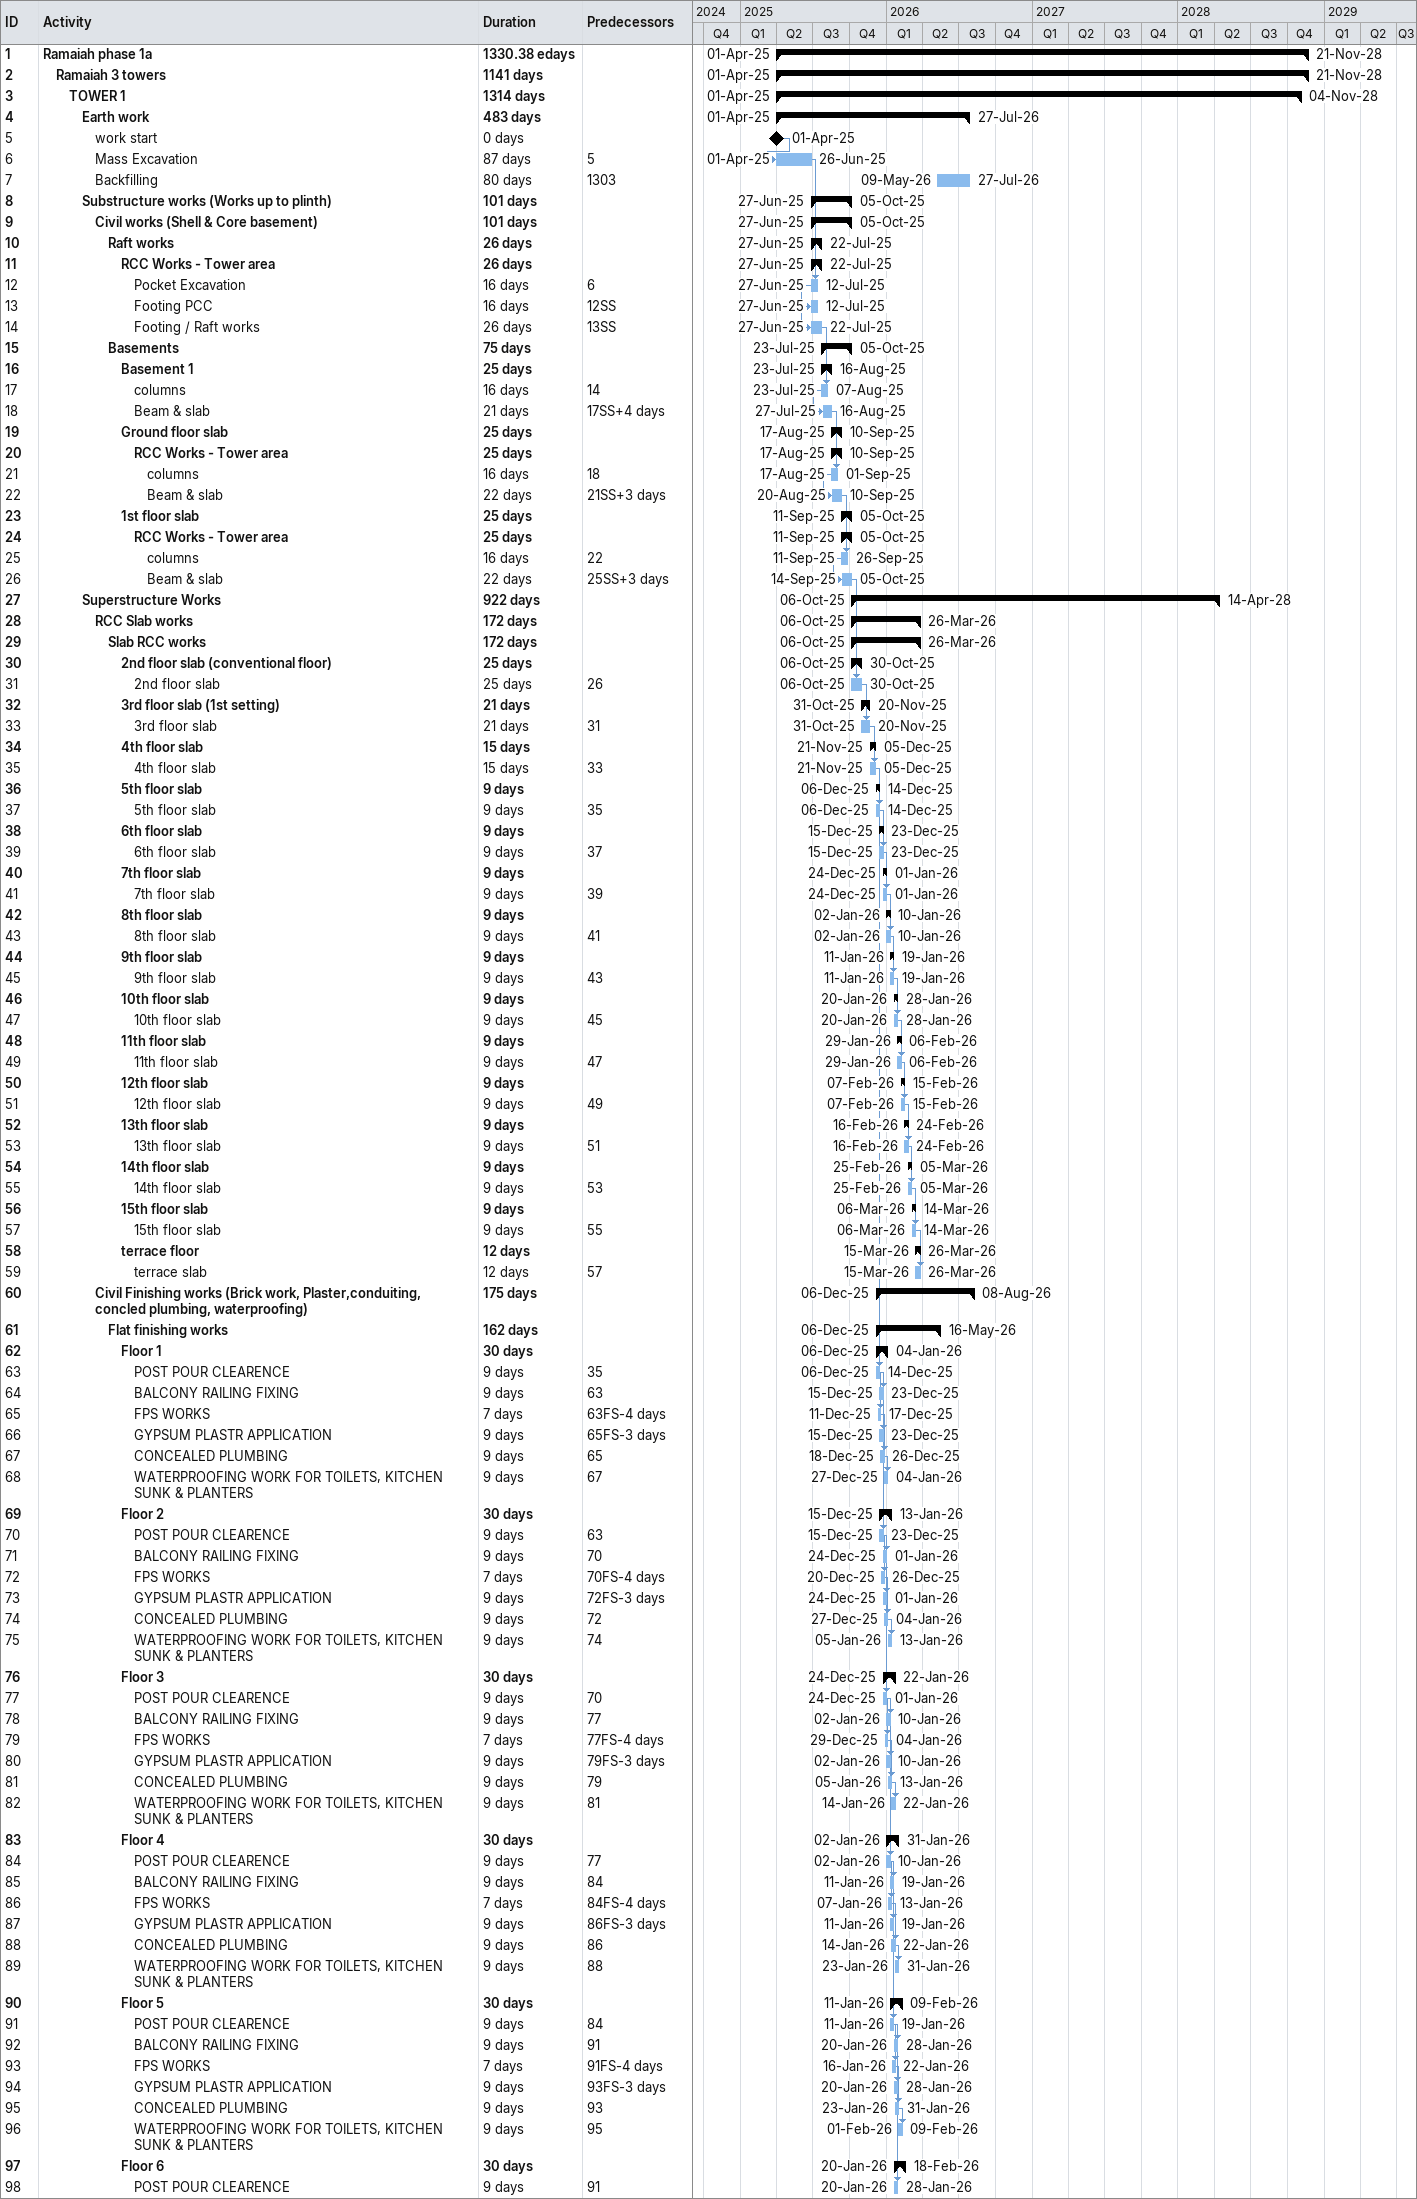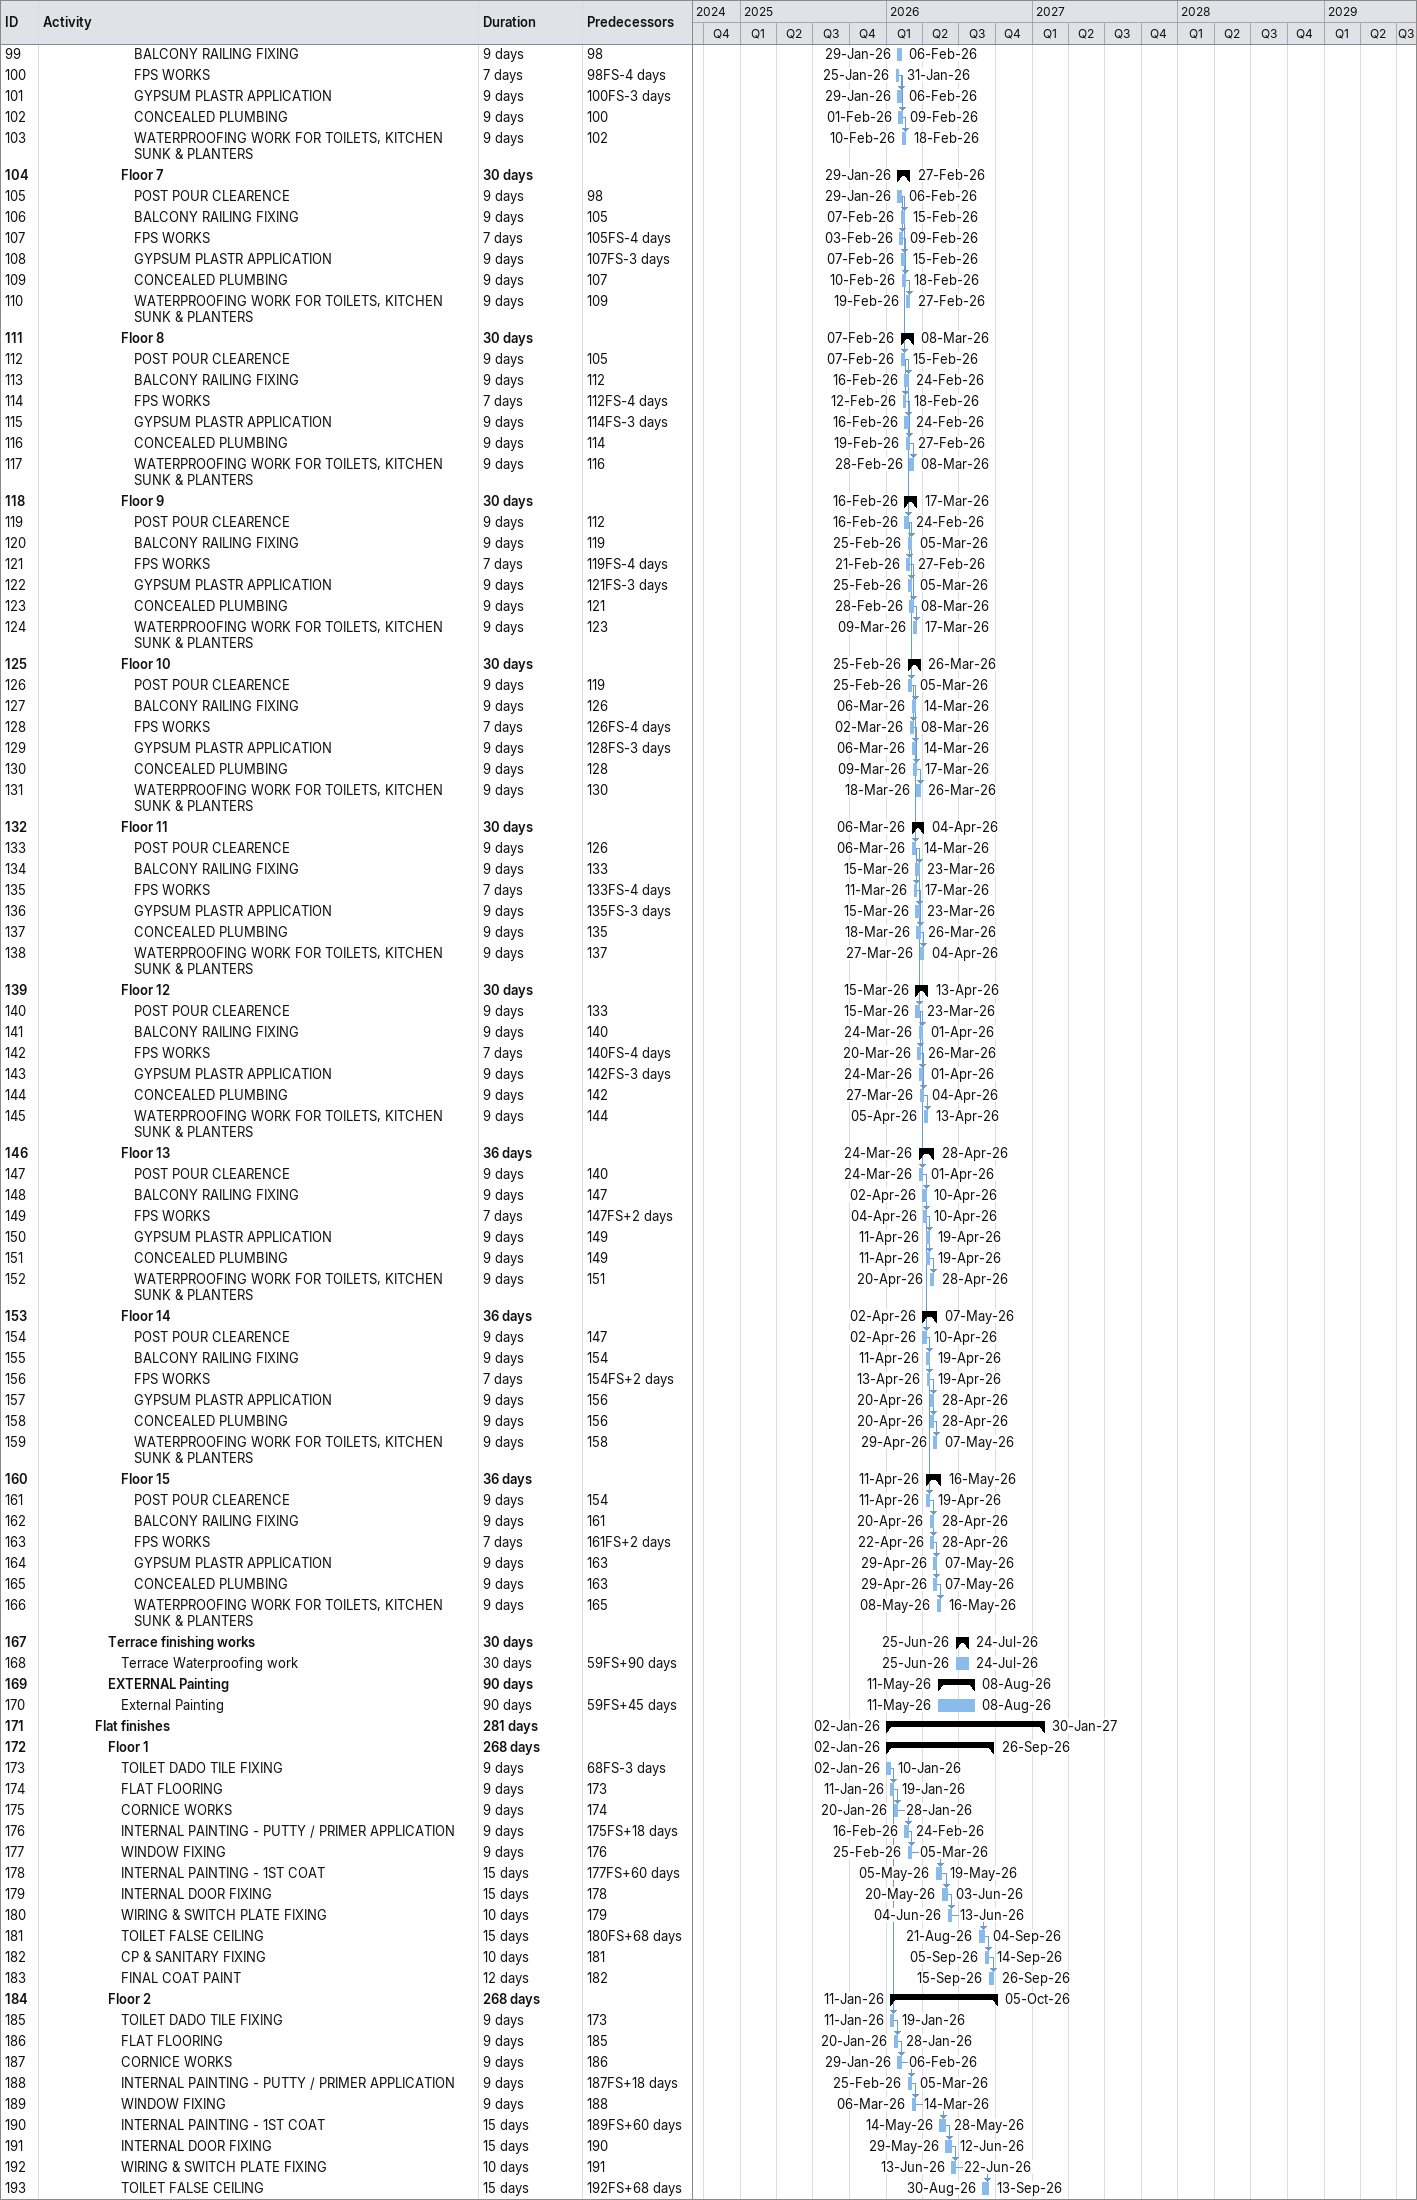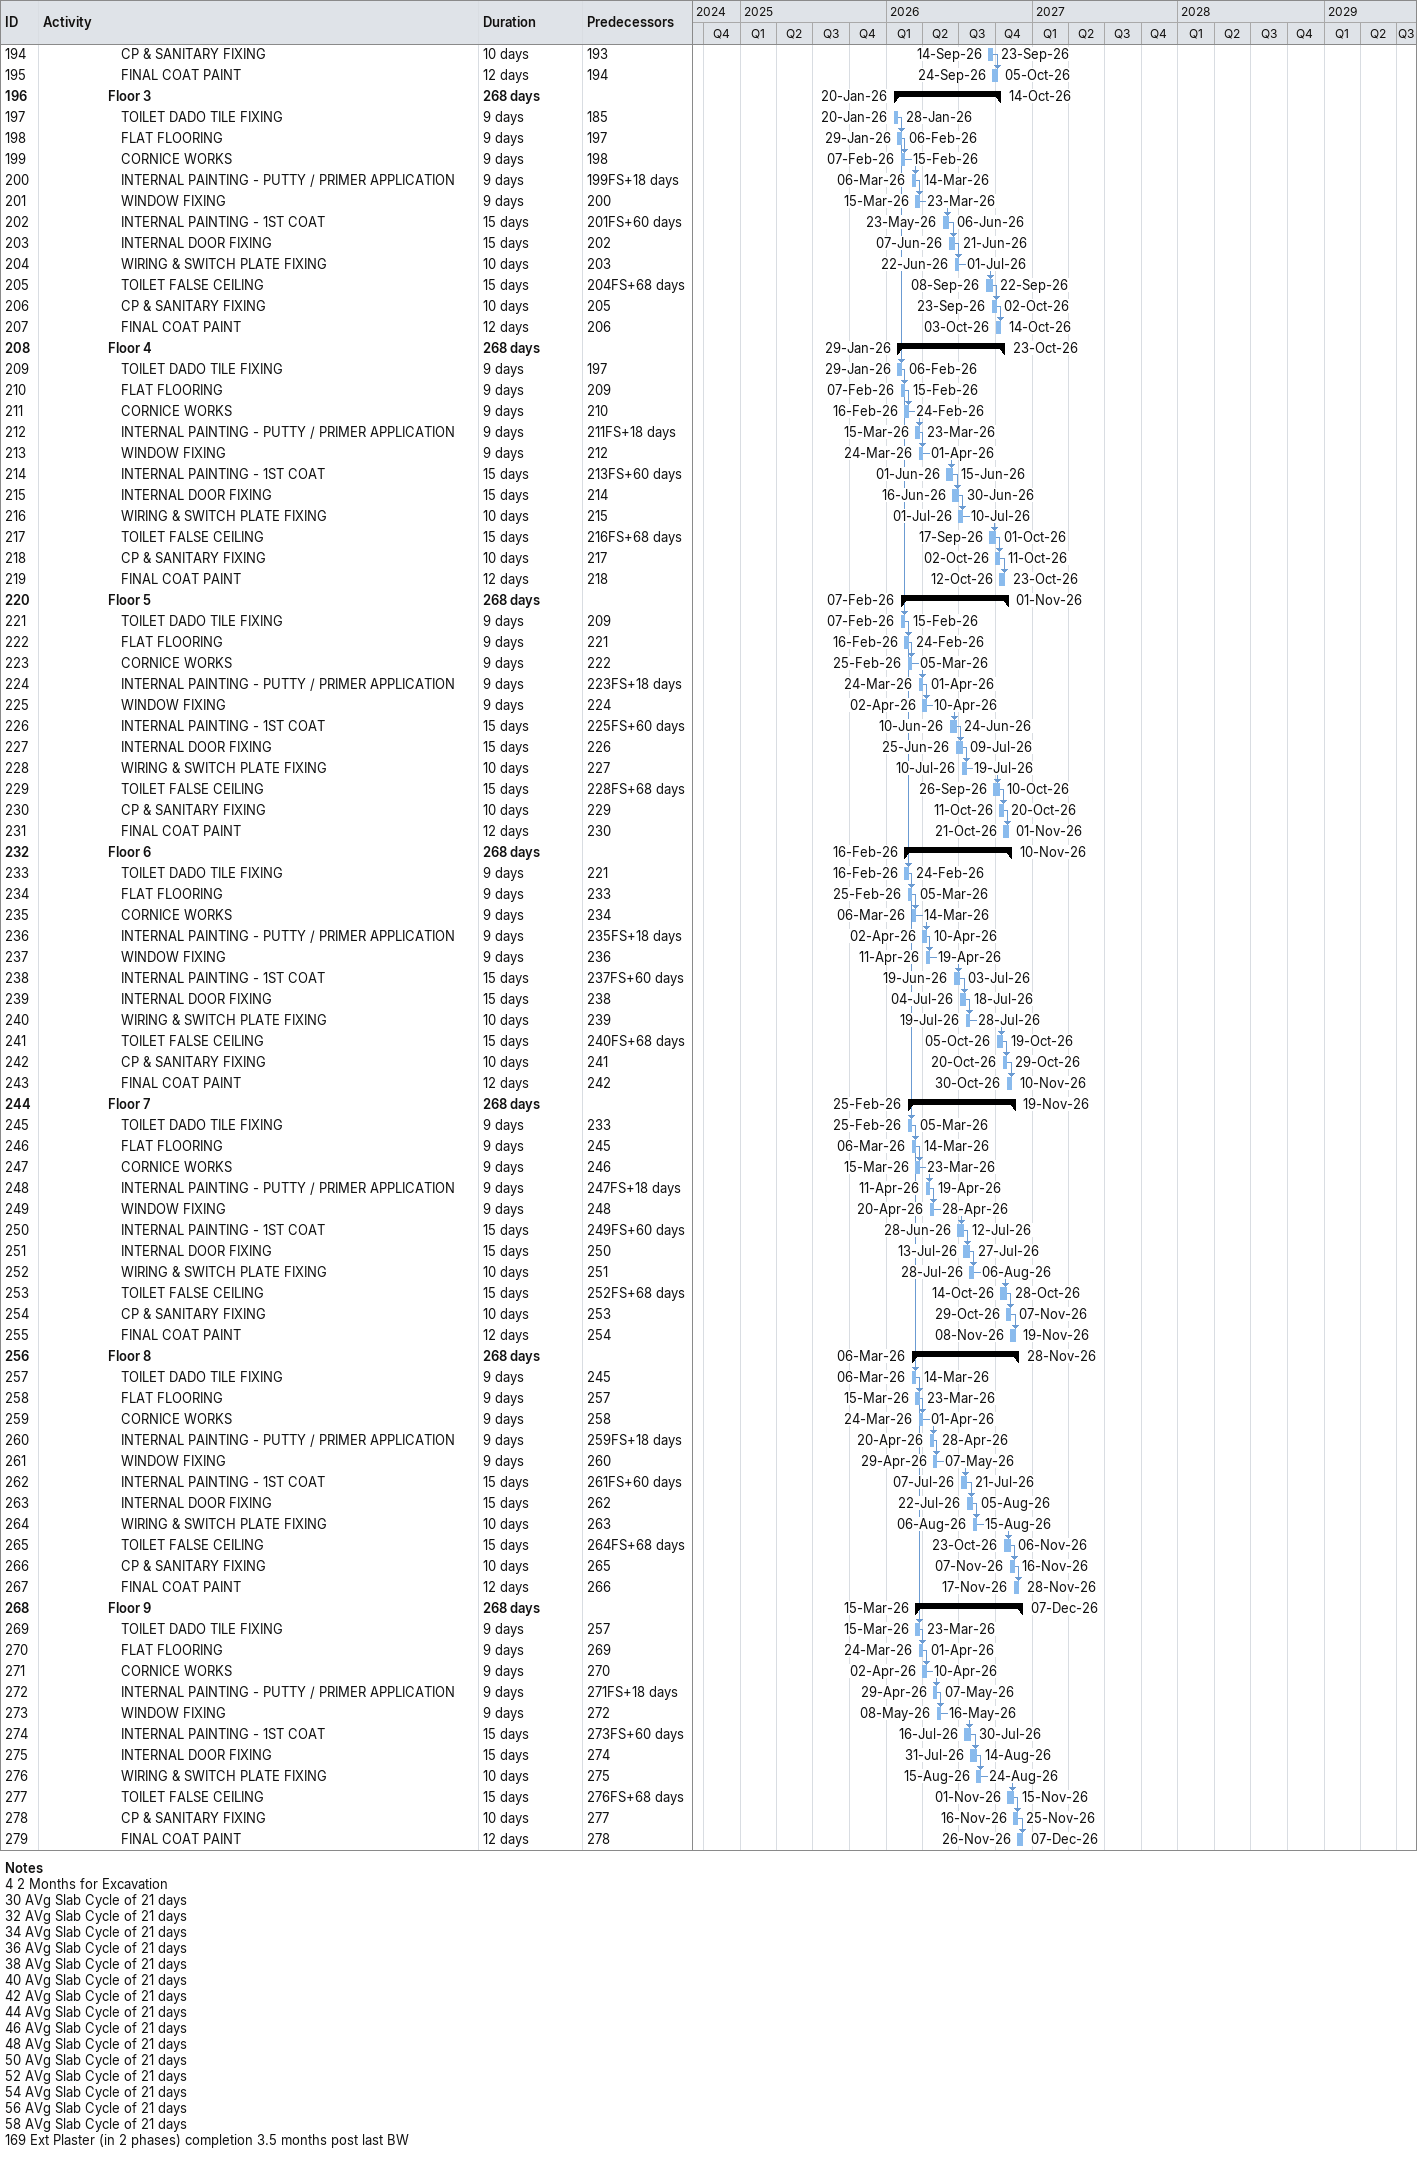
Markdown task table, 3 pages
| ID | Level | Task | Duration | Start | Finish | Predecessors |
|---|---|---|---|---|---|---|
| 1 | 1 | **Ramaiah phase 1a** | 1330.38ed | 2025-04-01 | 2028-11-21 |  |
| 2 | 2 | **Ramaiah 3 towers** | 1141d | 2025-04-01 | 2028-11-21 |  |
| 3 | 3 | **TOWER 1** | 1314d | 2025-04-01 | 2028-11-04 |  |
| 4 | 4 | **Earth work** | 483d | 2025-04-01 | 2026-07-27 |  |
| 5 | 5 | work start | 0d | 2025-04-01 | 2025-04-01 |  |
| 6 | 5 | Mass Excavation | 87d | 2025-04-01 | 2025-06-26 | 5 |
| 7 | 5 | Backfilling | 80d | 2026-05-09 | 2026-07-27 | 1303 |
| 8 | 4 | **Substructure works (Works up to plinth)** | 101d | 2025-06-27 | 2025-10-05 |  |
| 9 | 5 | **Civil works (Shell & Core basement)** | 101d | 2025-06-27 | 2025-10-05 |  |
| 10 | 6 | **Raft works** | 26d | 2025-06-27 | 2025-07-22 |  |
| 11 | 7 | **RCC Works - Tower area** | 26d | 2025-06-27 | 2025-07-22 |  |
| 12 | 8 | Pocket Excavation | 16d | 2025-06-27 | 2025-07-12 | 6 |
| 13 | 8 | Footing PCC | 16d | 2025-06-27 | 2025-07-12 | 12SS |
| 14 | 8 | Footing / Raft works | 26d | 2025-06-27 | 2025-07-22 | 13SS |
| 15 | 6 | **Basements** | 75d | 2025-07-23 | 2025-10-05 |  |
| 16 | 7 | **Basement 1** | 25d | 2025-07-23 | 2025-08-16 |  |
| 17 | 8 | columns | 16d | 2025-07-23 | 2025-08-07 | 14 |
| 18 | 8 | Beam & slab | 21d | 2025-07-27 | 2025-08-16 | 17SS+4d |
| 19 | 7 | **Ground floor slab** | 25d | 2025-08-17 | 2025-09-10 |  |
| 20 | 8 | **RCC Works - Tower area** | 25d | 2025-08-17 | 2025-09-10 |  |
| 21 | 9 | columns | 16d | 2025-08-17 | 2025-09-01 | 18 |
| 22 | 9 | Beam & slab | 22d | 2025-08-20 | 2025-09-10 | 21SS+3d |
| 23 | 7 | **1st floor slab** | 25d | 2025-09-11 | 2025-10-05 |  |
| 24 | 8 | **RCC Works - Tower area** | 25d | 2025-09-11 | 2025-10-05 |  |
| 25 | 9 | columns | 16d | 2025-09-11 | 2025-09-26 | 22 |
| 26 | 9 | Beam & slab | 22d | 2025-09-14 | 2025-10-05 | 25SS+3d |
| 27 | 4 | **Superstructure Works** | 922d | 2025-10-06 | 2028-04-14 |  |
| 28 | 5 | **RCC Slab works** | 172d | 2025-10-06 | 2026-03-26 |  |
| 29 | 6 | **Slab RCC works** | 172d | 2025-10-06 | 2026-03-26 |  |
| 30 | 7 | **2nd floor slab (conventional floor)** | 25d | 2025-10-06 | 2025-10-30 |  |
| 31 | 8 | 2nd floor slab | 25d | 2025-10-06 | 2025-10-30 | 26 |
| 32 | 7 | **3rd floor slab (1st setting)** | 21d | 2025-10-31 | 2025-11-20 |  |
| 33 | 8 | 3rd floor slab | 21d | 2025-10-31 | 2025-11-20 | 31 |
| 34 | 7 | **4th floor slab** | 15d | 2025-11-21 | 2025-12-05 |  |
| 35 | 8 | 4th floor slab | 15d | 2025-11-21 | 2025-12-05 | 33 |
| 36 | 7 | **5th floor slab** | 9d | 2025-12-06 | 2025-12-14 |  |
| 37 | 8 | 5th floor slab | 9d | 2025-12-06 | 2025-12-14 | 35 |
| 38 | 7 | **6th floor slab** | 9d | 2025-12-15 | 2025-12-23 |  |
| 39 | 8 | 6th floor slab | 9d | 2025-12-15 | 2025-12-23 | 37 |
| 40 | 7 | **7th floor slab** | 9d | 2025-12-24 | 2026-01-01 |  |
| 41 | 8 | 7th floor slab | 9d | 2025-12-24 | 2026-01-01 | 39 |
| 42 | 7 | **8th floor slab** | 9d | 2026-01-02 | 2026-01-10 |  |
| 43 | 8 | 8th floor slab | 9d | 2026-01-02 | 2026-01-10 | 41 |
| 44 | 7 | **9th floor slab** | 9d | 2026-01-11 | 2026-01-19 |  |
| 45 | 8 | 9th floor slab | 9d | 2026-01-11 | 2026-01-19 | 43 |
| 46 | 7 | **10th floor slab** | 9d | 2026-01-20 | 2026-01-28 |  |
| 47 | 8 | 10th floor slab | 9d | 2026-01-20 | 2026-01-28 | 45 |
| 48 | 7 | **11th floor slab** | 9d | 2026-01-29 | 2026-02-06 |  |
| 49 | 8 | 11th floor slab | 9d | 2026-01-29 | 2026-02-06 | 47 |
| 50 | 7 | **12th floor slab** | 9d | 2026-02-07 | 2026-02-15 |  |
| 51 | 8 | 12th floor slab | 9d | 2026-02-07 | 2026-02-15 | 49 |
| 52 | 7 | **13th floor slab** | 9d | 2026-02-16 | 2026-02-24 |  |
| 53 | 8 | 13th floor slab | 9d | 2026-02-16 | 2026-02-24 | 51 |
| 54 | 7 | **14th floor slab** | 9d | 2026-02-25 | 2026-03-05 |  |
| 55 | 8 | 14th floor slab | 9d | 2026-02-25 | 2026-03-05 | 53 |
| 56 | 7 | **15th floor slab** | 9d | 2026-03-06 | 2026-03-14 |  |
| 57 | 8 | 15th floor slab | 9d | 2026-03-06 | 2026-03-14 | 55 |
| 58 | 7 | **terrace floor** | 12d | 2026-03-15 | 2026-03-26 |  |
| 59 | 8 | terrace slab | 12d | 2026-03-15 | 2026-03-26 | 57 |
| 60 | 5 | **Civil Finishing works (Brick work, Plaster,conduiting, concled plumbing, waterproofing)** | 175d | 2025-12-06 | 2026-08-08 |  |
| 61 | 6 | **Flat finishing works** | 162d | 2025-12-06 | 2026-05-16 |  |
| 62 | 7 | **Floor 1** | 30d | 2025-12-06 | 2026-01-04 |  |
| 63 | 8 | POST POUR CLEARENCE | 9d | 2025-12-06 | 2025-12-14 | 35 |
| 64 | 8 | BALCONY RAILING FIXING | 9d | 2025-12-15 | 2025-12-23 | 63 |
| 65 | 8 | FPS WORKS | 7d | 2025-12-11 | 2025-12-17 | 63FS-4d |
| 66 | 8 | GYPSUM PLASTR APPLICATION | 9d | 2025-12-15 | 2025-12-23 | 65FS-3d |
| 67 | 8 | CONCEALED PLUMBING | 9d | 2025-12-18 | 2025-12-26 | 65 |
| 68 | 8 | WATERPROOFING WORK FOR TOILETS, KITCHEN SUNK & PLANTERS | 9d | 2025-12-27 | 2026-01-04 | 67 |
| 69 | 7 | **Floor 2** | 30d | 2025-12-15 | 2026-01-13 |  |
| 70 | 8 | POST POUR CLEARENCE | 9d | 2025-12-15 | 2025-12-23 | 63 |
| 71 | 8 | BALCONY RAILING FIXING | 9d | 2025-12-24 | 2026-01-01 | 70 |
| 72 | 8 | FPS WORKS | 7d | 2025-12-20 | 2025-12-26 | 70FS-4d |
| 73 | 8 | GYPSUM PLASTR APPLICATION | 9d | 2025-12-24 | 2026-01-01 | 72FS-3d |
| 74 | 8 | CONCEALED PLUMBING | 9d | 2025-12-27 | 2026-01-04 | 72 |
| 75 | 8 | WATERPROOFING WORK FOR TOILETS, KITCHEN SUNK & PLANTERS | 9d | 2026-01-05 | 2026-01-13 | 74 |
| 76 | 7 | **Floor 3** | 30d | 2025-12-24 | 2026-01-22 |  |
| 77 | 8 | POST POUR CLEARENCE | 9d | 2025-12-24 | 2026-01-01 | 70 |
| 78 | 8 | BALCONY RAILING FIXING | 9d | 2026-01-02 | 2026-01-10 | 77 |
| 79 | 8 | FPS WORKS | 7d | 2025-12-29 | 2026-01-04 | 77FS-4d |
| 80 | 8 | GYPSUM PLASTR APPLICATION | 9d | 2026-01-02 | 2026-01-10 | 79FS-3d |
| 81 | 8 | CONCEALED PLUMBING | 9d | 2026-01-05 | 2026-01-13 | 79 |
| 82 | 8 | WATERPROOFING WORK FOR TOILETS, KITCHEN SUNK & PLANTERS | 9d | 2026-01-14 | 2026-01-22 | 81 |
| 83 | 7 | **Floor 4** | 30d | 2026-01-02 | 2026-01-31 |  |
| 84 | 8 | POST POUR CLEARENCE | 9d | 2026-01-02 | 2026-01-10 | 77 |
| 85 | 8 | BALCONY RAILING FIXING | 9d | 2026-01-11 | 2026-01-19 | 84 |
| 86 | 8 | FPS WORKS | 7d | 2026-01-07 | 2026-01-13 | 84FS-4d |
| 87 | 8 | GYPSUM PLASTR APPLICATION | 9d | 2026-01-11 | 2026-01-19 | 86FS-3d |
| 88 | 8 | CONCEALED PLUMBING | 9d | 2026-01-14 | 2026-01-22 | 86 |
| 89 | 8 | WATERPROOFING WORK FOR TOILETS, KITCHEN SUNK & PLANTERS | 9d | 2026-01-23 | 2026-01-31 | 88 |
| 90 | 7 | **Floor 5** | 30d | 2026-01-11 | 2026-02-09 |  |
| 91 | 8 | POST POUR CLEARENCE | 9d | 2026-01-11 | 2026-01-19 | 84 |
| 92 | 8 | BALCONY RAILING FIXING | 9d | 2026-01-20 | 2026-01-28 | 91 |
| 93 | 8 | FPS WORKS | 7d | 2026-01-16 | 2026-01-22 | 91FS-4d |
| 94 | 8 | GYPSUM PLASTR APPLICATION | 9d | 2026-01-20 | 2026-01-28 | 93FS-3d |
| 95 | 8 | CONCEALED PLUMBING | 9d | 2026-01-23 | 2026-01-31 | 93 |
| 96 | 8 | WATERPROOFING WORK FOR TOILETS, KITCHEN SUNK & PLANTERS | 9d | 2026-02-01 | 2026-02-09 | 95 |
| 97 | 7 | **Floor 6** | 30d | 2026-01-20 | 2026-02-18 |  |
| 98 | 8 | POST POUR CLEARENCE | 9d | 2026-01-20 | 2026-01-28 | 91 |
| 99 | 8 | BALCONY RAILING FIXING | 9d | 2026-01-29 | 2026-02-06 | 98 |
| 100 | 8 | FPS WORKS | 7d | 2026-01-25 | 2026-01-31 | 98FS-4d |
| 101 | 8 | GYPSUM PLASTR APPLICATION | 9d | 2026-01-29 | 2026-02-06 | 100FS-3d |
| 102 | 8 | CONCEALED PLUMBING | 9d | 2026-02-01 | 2026-02-09 | 100 |
| 103 | 8 | WATERPROOFING WORK FOR TOILETS, KITCHEN SUNK & PLANTERS | 9d | 2026-02-10 | 2026-02-18 | 102 |
| 104 | 7 | **Floor 7** | 30d | 2026-01-29 | 2026-02-27 |  |
| 105 | 8 | POST POUR CLEARENCE | 9d | 2026-01-29 | 2026-02-06 | 98 |
| 106 | 8 | BALCONY RAILING FIXING | 9d | 2026-02-07 | 2026-02-15 | 105 |
| 107 | 8 | FPS WORKS | 7d | 2026-02-03 | 2026-02-09 | 105FS-4d |
| 108 | 8 | GYPSUM PLASTR APPLICATION | 9d | 2026-02-07 | 2026-02-15 | 107FS-3d |
| 109 | 8 | CONCEALED PLUMBING | 9d | 2026-02-10 | 2026-02-18 | 107 |
| 110 | 8 | WATERPROOFING WORK FOR TOILETS, KITCHEN SUNK & PLANTERS | 9d | 2026-02-19 | 2026-02-27 | 109 |
| 111 | 7 | **Floor 8** | 30d | 2026-02-07 | 2026-03-08 |  |
| 112 | 8 | POST POUR CLEARENCE | 9d | 2026-02-07 | 2026-02-15 | 105 |
| 113 | 8 | BALCONY RAILING FIXING | 9d | 2026-02-16 | 2026-02-24 | 112 |
| 114 | 8 | FPS WORKS | 7d | 2026-02-12 | 2026-02-18 | 112FS-4d |
| 115 | 8 | GYPSUM PLASTR APPLICATION | 9d | 2026-02-16 | 2026-02-24 | 114FS-3d |
| 116 | 8 | CONCEALED PLUMBING | 9d | 2026-02-19 | 2026-02-27 | 114 |
| 117 | 8 | WATERPROOFING WORK FOR TOILETS, KITCHEN SUNK & PLANTERS | 9d | 2026-02-28 | 2026-03-08 | 116 |
| 118 | 7 | **Floor 9** | 30d | 2026-02-16 | 2026-03-17 |  |
| 119 | 8 | POST POUR CLEARENCE | 9d | 2026-02-16 | 2026-02-24 | 112 |
| 120 | 8 | BALCONY RAILING FIXING | 9d | 2026-02-25 | 2026-03-05 | 119 |
| 121 | 8 | FPS WORKS | 7d | 2026-02-21 | 2026-02-27 | 119FS-4d |
| 122 | 8 | GYPSUM PLASTR APPLICATION | 9d | 2026-02-25 | 2026-03-05 | 121FS-3d |
| 123 | 8 | CONCEALED PLUMBING | 9d | 2026-02-28 | 2026-03-08 | 121 |
| 124 | 8 | WATERPROOFING WORK FOR TOILETS, KITCHEN SUNK & PLANTERS | 9d | 2026-03-09 | 2026-03-17 | 123 |
| 125 | 7 | **Floor 10** | 30d | 2026-02-25 | 2026-03-26 |  |
| 126 | 8 | POST POUR CLEARENCE | 9d | 2026-02-25 | 2026-03-05 | 119 |
| 127 | 8 | BALCONY RAILING FIXING | 9d | 2026-03-06 | 2026-03-14 | 126 |
| 128 | 8 | FPS WORKS | 7d | 2026-03-02 | 2026-03-08 | 126FS-4d |
| 129 | 8 | GYPSUM PLASTR APPLICATION | 9d | 2026-03-06 | 2026-03-14 | 128FS-3d |
| 130 | 8 | CONCEALED PLUMBING | 9d | 2026-03-09 | 2026-03-17 | 128 |
| 131 | 8 | WATERPROOFING WORK FOR TOILETS, KITCHEN SUNK & PLANTERS | 9d | 2026-03-18 | 2026-03-26 | 130 |
| 132 | 7 | **Floor 11** | 30d | 2026-03-06 | 2026-04-04 |  |
| 133 | 8 | POST POUR CLEARENCE | 9d | 2026-03-06 | 2026-03-14 | 126 |
| 134 | 8 | BALCONY RAILING FIXING | 9d | 2026-03-15 | 2026-03-23 | 133 |
| 135 | 8 | FPS WORKS | 7d | 2026-03-11 | 2026-03-17 | 133FS-4d |
| 136 | 8 | GYPSUM PLASTR APPLICATION | 9d | 2026-03-15 | 2026-03-23 | 135FS-3d |
| 137 | 8 | CONCEALED PLUMBING | 9d | 2026-03-18 | 2026-03-26 | 135 |
| 138 | 8 | WATERPROOFING WORK FOR TOILETS, KITCHEN SUNK & PLANTERS | 9d | 2026-03-27 | 2026-04-04 | 137 |
| 139 | 7 | **Floor 12** | 30d | 2026-03-15 | 2026-04-13 |  |
| 140 | 8 | POST POUR CLEARENCE | 9d | 2026-03-15 | 2026-03-23 | 133 |
| 141 | 8 | BALCONY RAILING FIXING | 9d | 2026-03-24 | 2026-04-01 | 140 |
| 142 | 8 | FPS WORKS | 7d | 2026-03-20 | 2026-03-26 | 140FS-4d |
| 143 | 8 | GYPSUM PLASTR APPLICATION | 9d | 2026-03-24 | 2026-04-01 | 142FS-3d |
| 144 | 8 | CONCEALED PLUMBING | 9d | 2026-03-27 | 2026-04-04 | 142 |
| 145 | 8 | WATERPROOFING WORK FOR TOILETS, KITCHEN SUNK & PLANTERS | 9d | 2026-04-05 | 2026-04-13 | 144 |
| 146 | 7 | **Floor 13** | 36d | 2026-03-24 | 2026-04-28 |  |
| 147 | 8 | POST POUR CLEARENCE | 9d | 2026-03-24 | 2026-04-01 | 140 |
| 148 | 8 | BALCONY RAILING FIXING | 9d | 2026-04-02 | 2026-04-10 | 147 |
| 149 | 8 | FPS WORKS | 7d | 2026-04-04 | 2026-04-10 | 147FS+2d |
| 150 | 8 | GYPSUM PLASTR APPLICATION | 9d | 2026-04-11 | 2026-04-19 | 149 |
| 151 | 8 | CONCEALED PLUMBING | 9d | 2026-04-11 | 2026-04-19 | 149 |
| 152 | 8 | WATERPROOFING WORK FOR TOILETS, KITCHEN SUNK & PLANTERS | 9d | 2026-04-20 | 2026-04-28 | 151 |
| 153 | 7 | **Floor 14** | 36d | 2026-04-02 | 2026-05-07 |  |
| 154 | 8 | POST POUR CLEARENCE | 9d | 2026-04-02 | 2026-04-10 | 147 |
| 155 | 8 | BALCONY RAILING FIXING | 9d | 2026-04-11 | 2026-04-19 | 154 |
| 156 | 8 | FPS WORKS | 7d | 2026-04-13 | 2026-04-19 | 154FS+2d |
| 157 | 8 | GYPSUM PLASTR APPLICATION | 9d | 2026-04-20 | 2026-04-28 | 156 |
| 158 | 8 | CONCEALED PLUMBING | 9d | 2026-04-20 | 2026-04-28 | 156 |
| 159 | 8 | WATERPROOFING WORK FOR TOILETS, KITCHEN SUNK & PLANTERS | 9d | 2026-04-29 | 2026-05-07 | 158 |
| 160 | 7 | **Floor 15** | 36d | 2026-04-11 | 2026-05-16 |  |
| 161 | 8 | POST POUR CLEARENCE | 9d | 2026-04-11 | 2026-04-19 | 154 |
| 162 | 8 | BALCONY RAILING FIXING | 9d | 2026-04-20 | 2026-04-28 | 161 |
| 163 | 8 | FPS WORKS | 7d | 2026-04-22 | 2026-04-28 | 161FS+2d |
| 164 | 8 | GYPSUM PLASTR APPLICATION | 9d | 2026-04-29 | 2026-05-07 | 163 |
| 165 | 8 | CONCEALED PLUMBING | 9d | 2026-04-29 | 2026-05-07 | 163 |
| 166 | 8 | WATERPROOFING WORK FOR TOILETS, KITCHEN SUNK & PLANTERS | 9d | 2026-05-08 | 2026-05-16 | 165 |
| 167 | 6 | **Terrace finishing works** | 30d | 2026-06-25 | 2026-07-24 |  |
| 168 | 7 | Terrace Waterproofing work | 30d | 2026-06-25 | 2026-07-24 | 59FS+90d |
| 169 | 6 | **EXTERNAL Painting** | 90d | 2026-05-11 | 2026-08-08 |  |
| 170 | 7 | External Painting | 90d | 2026-05-11 | 2026-08-08 | 59FS+45d |
| 171 | 5 | **Flat finishes** | 281d | 2026-01-02 | 2027-01-30 |  |
| 172 | 6 | **Floor 1** | 268d | 2026-01-02 | 2026-09-26 |  |
| 173 | 7 | TOILET DADO TILE FIXING | 9d | 2026-01-02 | 2026-01-10 | 68FS-3d |
| 174 | 7 | FLAT FLOORING | 9d | 2026-01-11 | 2026-01-19 | 173 |
| 175 | 7 | CORNICE WORKS | 9d | 2026-01-20 | 2026-01-28 | 174 |
| 176 | 7 | INTERNAL PAINTING - PUTTY / PRIMER APPLICATION | 9d | 2026-02-16 | 2026-02-24 | 175FS+18d |
| 177 | 7 | WINDOW FIXING | 9d | 2026-02-25 | 2026-03-05 | 176 |
| 178 | 7 | INTERNAL PAINTING - 1ST COAT | 15d | 2026-05-05 | 2026-05-19 | 177FS+60d |
| 179 | 7 | INTERNAL DOOR FIXING | 15d | 2026-05-20 | 2026-06-03 | 178 |
| 180 | 7 | WIRING & SWITCH PLATE FIXING | 10d | 2026-06-04 | 2026-06-13 | 179 |
| 181 | 7 | TOILET FALSE CEILING | 15d | 2026-08-21 | 2026-09-04 | 180FS+68d |
| 182 | 7 | CP & SANITARY FIXING | 10d | 2026-09-05 | 2026-09-14 | 181 |
| 183 | 7 | FINAL COAT PAINT | 12d | 2026-09-15 | 2026-09-26 | 182 |
| 184 | 6 | **Floor 2** | 268d | 2026-01-11 | 2026-10-05 |  |
| 185 | 7 | TOILET DADO TILE FIXING | 9d | 2026-01-11 | 2026-01-19 | 173 |
| 186 | 7 | FLAT FLOORING | 9d | 2026-01-20 | 2026-01-28 | 185 |
| 187 | 7 | CORNICE WORKS | 9d | 2026-01-29 | 2026-02-06 | 186 |
| 188 | 7 | INTERNAL PAINTING - PUTTY / PRIMER APPLICATION | 9d | 2026-02-25 | 2026-03-05 | 187FS+18d |
| 189 | 7 | WINDOW FIXING | 9d | 2026-03-06 | 2026-03-14 | 188 |
| 190 | 7 | INTERNAL PAINTING - 1ST COAT | 15d | 2026-05-14 | 2026-05-28 | 189FS+60d |
| 191 | 7 | INTERNAL DOOR FIXING | 15d | 2026-05-29 | 2026-06-12 | 190 |
| 192 | 7 | WIRING & SWITCH PLATE FIXING | 10d | 2026-06-13 | 2026-06-22 | 191 |
| 193 | 7 | TOILET FALSE CEILING | 15d | 2026-08-30 | 2026-09-13 | 192FS+68d |
| 194 | 7 | CP & SANITARY FIXING | 10d | 2026-09-14 | 2026-09-23 | 193 |
| 195 | 7 | FINAL COAT PAINT | 12d | 2026-09-24 | 2026-10-05 | 194 |
| 196 | 6 | **Floor 3** | 268d | 2026-01-20 | 2026-10-14 |  |
| 197 | 7 | TOILET DADO TILE FIXING | 9d | 2026-01-20 | 2026-01-28 | 185 |
| 198 | 7 | FLAT FLOORING | 9d | 2026-01-29 | 2026-02-06 | 197 |
| 199 | 7 | CORNICE WORKS | 9d | 2026-02-07 | 2026-02-15 | 198 |
| 200 | 7 | INTERNAL PAINTING - PUTTY / PRIMER APPLICATION | 9d | 2026-03-06 | 2026-03-14 | 199FS+18d |
| 201 | 7 | WINDOW FIXING | 9d | 2026-03-15 | 2026-03-23 | 200 |
| 202 | 7 | INTERNAL PAINTING - 1ST COAT | 15d | 2026-05-23 | 2026-06-06 | 201FS+60d |
| 203 | 7 | INTERNAL DOOR FIXING | 15d | 2026-06-07 | 2026-06-21 | 202 |
| 204 | 7 | WIRING & SWITCH PLATE FIXING | 10d | 2026-06-22 | 2026-07-01 | 203 |
| 205 | 7 | TOILET FALSE CEILING | 15d | 2026-09-08 | 2026-09-22 | 204FS+68d |
| 206 | 7 | CP & SANITARY FIXING | 10d | 2026-09-23 | 2026-10-02 | 205 |
| 207 | 7 | FINAL COAT PAINT | 12d | 2026-10-03 | 2026-10-14 | 206 |
| 208 | 6 | **Floor 4** | 268d | 2026-01-29 | 2026-10-23 |  |
| 209 | 7 | TOILET DADO TILE FIXING | 9d | 2026-01-29 | 2026-02-06 | 197 |
| 210 | 7 | FLAT FLOORING | 9d | 2026-02-07 | 2026-02-15 | 209 |
| 211 | 7 | CORNICE WORKS | 9d | 2026-02-16 | 2026-02-24 | 210 |
| 212 | 7 | INTERNAL PAINTING - PUTTY / PRIMER APPLICATION | 9d | 2026-03-15 | 2026-03-23 | 211FS+18d |
| 213 | 7 | WINDOW FIXING | 9d | 2026-03-24 | 2026-04-01 | 212 |
| 214 | 7 | INTERNAL PAINTING - 1ST COAT | 15d | 2026-06-01 | 2026-06-15 | 213FS+60d |
| 215 | 7 | INTERNAL DOOR FIXING | 15d | 2026-06-16 | 2026-06-30 | 214 |
| 216 | 7 | WIRING & SWITCH PLATE FIXING | 10d | 2026-07-01 | 2026-07-10 | 215 |
| 217 | 7 | TOILET FALSE CEILING | 15d | 2026-09-17 | 2026-10-01 | 216FS+68d |
| 218 | 7 | CP & SANITARY FIXING | 10d | 2026-10-02 | 2026-10-11 | 217 |
| 219 | 7 | FINAL COAT PAINT | 12d | 2026-10-12 | 2026-10-23 | 218 |
| 220 | 6 | **Floor 5** | 268d | 2026-02-07 | 2026-11-01 |  |
| 221 | 7 | TOILET DADO TILE FIXING | 9d | 2026-02-07 | 2026-02-15 | 209 |
| 222 | 7 | FLAT FLOORING | 9d | 2026-02-16 | 2026-02-24 | 221 |
| 223 | 7 | CORNICE WORKS | 9d | 2026-02-25 | 2026-03-05 | 222 |
| 224 | 7 | INTERNAL PAINTING - PUTTY / PRIMER APPLICATION | 9d | 2026-03-24 | 2026-04-01 | 223FS+18d |
| 225 | 7 | WINDOW FIXING | 9d | 2026-04-02 | 2026-04-10 | 224 |
| 226 | 7 | INTERNAL PAINTING - 1ST COAT | 15d | 2026-06-10 | 2026-06-24 | 225FS+60d |
| 227 | 7 | INTERNAL DOOR FIXING | 15d | 2026-06-25 | 2026-07-09 | 226 |
| 228 | 7 | WIRING & SWITCH PLATE FIXING | 10d | 2026-07-10 | 2026-07-19 | 227 |
| 229 | 7 | TOILET FALSE CEILING | 15d | 2026-09-26 | 2026-10-10 | 228FS+68d |
| 230 | 7 | CP & SANITARY FIXING | 10d | 2026-10-11 | 2026-10-20 | 229 |
| 231 | 7 | FINAL COAT PAINT | 12d | 2026-10-21 | 2026-11-01 | 230 |
| 232 | 6 | **Floor 6** | 268d | 2026-02-16 | 2026-11-10 |  |
| 233 | 7 | TOILET DADO TILE FIXING | 9d | 2026-02-16 | 2026-02-24 | 221 |
| 234 | 7 | FLAT FLOORING | 9d | 2026-02-25 | 2026-03-05 | 233 |
| 235 | 7 | CORNICE WORKS | 9d | 2026-03-06 | 2026-03-14 | 234 |
| 236 | 7 | INTERNAL PAINTING - PUTTY / PRIMER APPLICATION | 9d | 2026-04-02 | 2026-04-10 | 235FS+18d |
| 237 | 7 | WINDOW FIXING | 9d | 2026-04-11 | 2026-04-19 | 236 |
| 238 | 7 | INTERNAL PAINTING - 1ST COAT | 15d | 2026-06-19 | 2026-07-03 | 237FS+60d |
| 239 | 7 | INTERNAL DOOR FIXING | 15d | 2026-07-04 | 2026-07-18 | 238 |
| 240 | 7 | WIRING & SWITCH PLATE FIXING | 10d | 2026-07-19 | 2026-07-28 | 239 |
| 241 | 7 | TOILET FALSE CEILING | 15d | 2026-10-05 | 2026-10-19 | 240FS+68d |
| 242 | 7 | CP & SANITARY FIXING | 10d | 2026-10-20 | 2026-10-29 | 241 |
| 243 | 7 | FINAL COAT PAINT | 12d | 2026-10-30 | 2026-11-10 | 242 |
| 244 | 6 | **Floor 7** | 268d | 2026-02-25 | 2026-11-19 |  |
| 245 | 7 | TOILET DADO TILE FIXING | 9d | 2026-02-25 | 2026-03-05 | 233 |
| 246 | 7 | FLAT FLOORING | 9d | 2026-03-06 | 2026-03-14 | 245 |
| 247 | 7 | CORNICE WORKS | 9d | 2026-03-15 | 2026-03-23 | 246 |
| 248 | 7 | INTERNAL PAINTING - PUTTY / PRIMER APPLICATION | 9d | 2026-04-11 | 2026-04-19 | 247FS+18d |
| 249 | 7 | WINDOW FIXING | 9d | 2026-04-20 | 2026-04-28 | 248 |
| 250 | 7 | INTERNAL PAINTING - 1ST COAT | 15d | 2026-06-28 | 2026-07-12 | 249FS+60d |
| 251 | 7 | INTERNAL DOOR FIXING | 15d | 2026-07-13 | 2026-07-27 | 250 |
| 252 | 7 | WIRING & SWITCH PLATE FIXING | 10d | 2026-07-28 | 2026-08-06 | 251 |
| 253 | 7 | TOILET FALSE CEILING | 15d | 2026-10-14 | 2026-10-28 | 252FS+68d |
| 254 | 7 | CP & SANITARY FIXING | 10d | 2026-10-29 | 2026-11-07 | 253 |
| 255 | 7 | FINAL COAT PAINT | 12d | 2026-11-08 | 2026-11-19 | 254 |
| 256 | 6 | **Floor 8** | 268d | 2026-03-06 | 2026-11-28 |  |
| 257 | 7 | TOILET DADO TILE FIXING | 9d | 2026-03-06 | 2026-03-14 | 245 |
| 258 | 7 | FLAT FLOORING | 9d | 2026-03-15 | 2026-03-23 | 257 |
| 259 | 7 | CORNICE WORKS | 9d | 2026-03-24 | 2026-04-01 | 258 |
| 260 | 7 | INTERNAL PAINTING - PUTTY / PRIMER APPLICATION | 9d | 2026-04-20 | 2026-04-28 | 259FS+18d |
| 261 | 7 | WINDOW FIXING | 9d | 2026-04-29 | 2026-05-07 | 260 |
| 262 | 7 | INTERNAL PAINTING - 1ST COAT | 15d | 2026-07-07 | 2026-07-21 | 261FS+60d |
| 263 | 7 | INTERNAL DOOR FIXING | 15d | 2026-07-22 | 2026-08-05 | 262 |
| 264 | 7 | WIRING & SWITCH PLATE FIXING | 10d | 2026-08-06 | 2026-08-15 | 263 |
| 265 | 7 | TOILET FALSE CEILING | 15d | 2026-10-23 | 2026-11-06 | 264FS+68d |
| 266 | 7 | CP & SANITARY FIXING | 10d | 2026-11-07 | 2026-11-16 | 265 |
| 267 | 7 | FINAL COAT PAINT | 12d | 2026-11-17 | 2026-11-28 | 266 |
| 268 | 6 | **Floor 9** | 268d | 2026-03-15 | 2026-12-07 |  |
| 269 | 7 | TOILET DADO TILE FIXING | 9d | 2026-03-15 | 2026-03-23 | 257 |
| 270 | 7 | FLAT FLOORING | 9d | 2026-03-24 | 2026-04-01 | 269 |
| 271 | 7 | CORNICE WORKS | 9d | 2026-04-02 | 2026-04-10 | 270 |
| 272 | 7 | INTERNAL PAINTING - PUTTY / PRIMER APPLICATION | 9d | 2026-04-29 | 2026-05-07 | 271FS+18d |
| 273 | 7 | WINDOW FIXING | 9d | 2026-05-08 | 2026-05-16 | 272 |
| 274 | 7 | INTERNAL PAINTING - 1ST COAT | 15d | 2026-07-16 | 2026-07-30 | 273FS+60d |
| 275 | 7 | INTERNAL DOOR FIXING | 15d | 2026-07-31 | 2026-08-14 | 274 |
| 276 | 7 | WIRING & SWITCH PLATE FIXING | 10d | 2026-08-15 | 2026-08-24 | 275 |
| 277 | 7 | TOILET FALSE CEILING | 15d | 2026-11-01 | 2026-11-15 | 276FS+68d |
| 278 | 7 | CP & SANITARY FIXING | 10d | 2026-11-16 | 2026-11-25 | 277 |
| 279 | 7 | FINAL COAT PAINT | 12d | 2026-11-26 | 2026-12-07 | 278 |

Notes
- 4: 2 Months for Excavation
- 30: AVg Slab Cycle of 21 days
- 32: AVg Slab Cycle of 21 days
- 34: AVg Slab Cycle of 21 days
- 36: AVg Slab Cycle of 21 days
- 38: AVg Slab Cycle of 21 days
- 40: AVg Slab Cycle of 21 days
- 42: AVg Slab Cycle of 21 days
- 44: AVg Slab Cycle of 21 days
- 46: AVg Slab Cycle of 21 days
- 48: AVg Slab Cycle of 21 days
- 50: AVg Slab Cycle of 21 days
- 52: AVg Slab Cycle of 21 days
- 54: AVg Slab Cycle of 21 days
- 56: AVg Slab Cycle of 21 days
- 58: AVg Slab Cycle of 21 days
- 169: Ext Plaster (in 2 phases) completion 3.5 months post last BW
